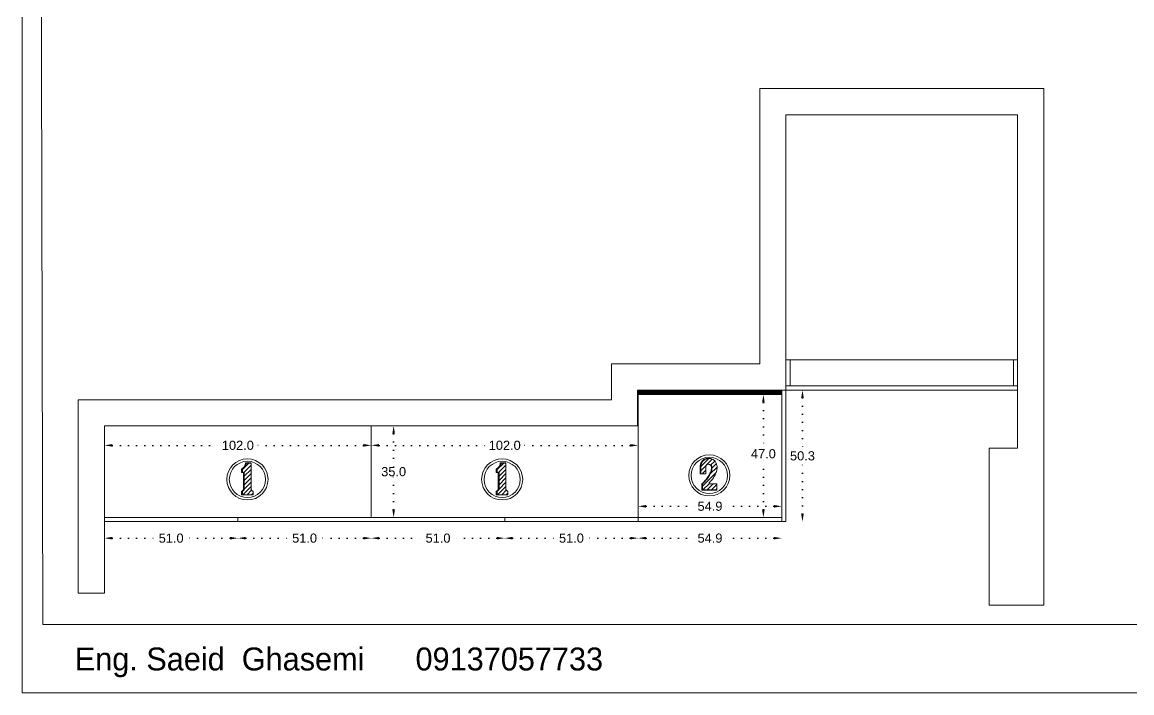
# Model space of a CAD drawing. Header units: inches. Extents: x 168 to 5693, y 62 to 1947.
# Drawn here: x 2000.8 to 2424.9, y 243.8 to 500.2 of the extents above; entities that cross this region are included whole.
import ezdxf

# ---------------------------------------------------------------- set-up
doc = ezdxf.new("R2010")
doc.units = ezdxf.units.IN
doc.header["$MEASUREMENT"] = 0
doc.linetypes.add('ACAD_ISO07W100', pattern=[3, 0, -3])
doc.styles.get("Standard").update_dxf_attribs({"font": 'arial.ttf'})
doc.dimstyles.get("Standard").update_dxf_attribs({"dimtxt": 3.5, "dimasz": 3, "dimexe": 0.18, "dimexo": 0.0625, "dimgap": 0.09, "dimtad": 0, "dimtih": 1, "dimtoh": 1, "dimdec": 1, "dimzin": 0, "dimdsep": 46, "dimtxsty": 'Standard', "dimcen": 0.09, "dimse1": 1, "dimse2": 1, "dimadec": 0, "dimazin": 0, "dimtfac": 1, "dimtdec": 1, "dimtofl": 0, "dimtmove": 0, "dimatfit": 3, "dimfxl": 1, "dimtolj": 1, "dimtzin": 0, "dimarcsym": 0})

# ---------------------------------------------------------------- blocks, each defined once
blk = doc.blocks.new('*D60')
at = {"color": 0, "linetype": 'ACAD_ISO07W100', "lineweight": -2, "transparency": 16777216}
for p, q in [((2239.19, 315.09), (2259, 315.09)), ((2288.09, 315.09), (2268.28, 315.09))]:
    blk.add_line(p, q, dxfattribs=at)
at = {"color": 0, "transparency": 16777216}
for points in [[(2239.19, 315.59), (2239.19, 314.59), (2236.19, 315.09)], [(2288.09, 315.59), (2288.09, 314.59), (2291.09, 315.09)]]:
    blk.add_solid(points, dxfattribs=at)
at = {"layer": 'Defpoints', "color": 0, "transparency": 16777216}
for p in [(2236.19, 315.09), (2236.19, 309.21), (2291.09, 309.21)]:
    blk.add_point(p, dxfattribs=at)
at = {"color": 0, "lineweight": 20, "transparency": 16777216, "insert": (2263.64, 315.09), "char_height": 3.5, "attachment_point": 5}
blk.add_mtext('\\A1;54.9', dxfattribs=at)
blk = doc.blocks.new('*D57')
at = {"color": 0, "linetype": 'ACAD_ISO07W100', "lineweight": -2, "transparency": 16777216}
for p, q in [((2035.19, 338.39), (2077.36, 338.39)), ((2131.19, 338.39), (2089.01, 338.39))]:
    blk.add_line(p, q, dxfattribs=at)
at = {"color": 0, "transparency": 16777216}
for points in [[(2035.19, 338.89), (2035.19, 337.89), (2032.19, 338.39)], [(2131.19, 338.89), (2131.19, 337.89), (2134.19, 338.39)]]:
    blk.add_solid(points, dxfattribs=at)
at = {"layer": 'Defpoints', "color": 0, "transparency": 16777216}
for p in [(2032.19, 345.81), (2134.19, 345.81), (2032.19, 338.39)]:
    blk.add_point(p, dxfattribs=at)
at = {"color": 0, "lineweight": 20, "transparency": 16777216, "insert": (2083.19, 338.39), "char_height": 3.5, "attachment_point": 5}
blk.add_mtext('\\A1;102.0', dxfattribs=at)
blk = doc.blocks.new('*D51')
at = {"color": 0, "linetype": 'ACAD_ISO07W100', "lineweight": -2, "transparency": 16777216}
for p, q in [((2137.19, 338.39), (2179.36, 338.39)), ((2233.19, 338.39), (2191.01, 338.39))]:
    blk.add_line(p, q, dxfattribs=at)
at = {"color": 0, "transparency": 16777216}
for points in [[(2137.19, 338.89), (2137.19, 337.89), (2134.19, 338.39)], [(2233.19, 338.89), (2233.19, 337.89), (2236.19, 338.39)]]:
    blk.add_solid(points, dxfattribs=at)
at = {"layer": 'Defpoints', "color": 0, "transparency": 16777216}
for p in [(2134.19, 345.81), (2236.19, 345.81), (2236.19, 338.39)]:
    blk.add_point(p, dxfattribs=at)
at = {"color": 0, "lineweight": 20, "transparency": 16777216, "insert": (2185.19, 338.39), "char_height": 3.5, "attachment_point": 5}
blk.add_mtext('\\A1;102.0', dxfattribs=at)
blk = doc.blocks.new('*D52')
at = {"color": 0, "linetype": 'ACAD_ISO07W100', "lineweight": -2, "transparency": 16777216}
for p, q in [((2035.19, 302.9), (2053.06, 302.9)), ((2080.19, 302.9), (2062.32, 302.9))]:
    blk.add_line(p, q, dxfattribs=at)
at = {"color": 0, "transparency": 16777216}
for points in [[(2035.19, 303.4), (2035.19, 302.4), (2032.19, 302.9)], [(2080.19, 303.4), (2080.19, 302.4), (2083.19, 302.9)]]:
    blk.add_solid(points, dxfattribs=at)
at = {"layer": 'Defpoints', "color": 0, "transparency": 16777216}
for p in [(2083.19, 309.21), (2083.19, 302.9), (2032.19, 281.91)]:
    blk.add_point(p, dxfattribs=at)
at = {"color": 0, "lineweight": 20, "transparency": 16777216, "insert": (2057.69, 302.9), "char_height": 3.5, "attachment_point": 5}
blk.add_mtext('\\A1;51.0', dxfattribs=at)
blk = doc.blocks.new('*D53')
at = {"color": 0, "linetype": 'ACAD_ISO07W100', "lineweight": -2, "transparency": 16777216}
for p, q in [((2086.19, 302.9), (2104.06, 302.9)), ((2131.19, 302.9), (2113.32, 302.9))]:
    blk.add_line(p, q, dxfattribs=at)
at = {"color": 0, "transparency": 16777216}
for points in [[(2086.19, 303.4), (2086.19, 302.4), (2083.19, 302.9)], [(2131.19, 303.4), (2131.19, 302.4), (2134.19, 302.9)]]:
    blk.add_solid(points, dxfattribs=at)
at = {"layer": 'Defpoints', "color": 0, "transparency": 16777216}
for p in [(2134.19, 310.81), (2083.19, 309.21), (2134.19, 302.9)]:
    blk.add_point(p, dxfattribs=at)
at = {"color": 0, "lineweight": 20, "transparency": 16777216, "insert": (2108.69, 302.9), "char_height": 3.5, "attachment_point": 5}
blk.add_mtext('\\A1;51.0', dxfattribs=at)
blk = doc.blocks.new('*D54')
at = {"color": 0, "linetype": 'ACAD_ISO07W100', "lineweight": -2, "transparency": 16777216}
for p, q in [((2137.19, 302.9), (2155.06, 302.9)), ((2182.19, 302.9), (2164.32, 302.9))]:
    blk.add_line(p, q, dxfattribs=at)
at = {"color": 0, "transparency": 16777216}
for points in [[(2137.19, 303.4), (2137.19, 302.4), (2134.19, 302.9)], [(2182.19, 303.4), (2182.19, 302.4), (2185.19, 302.9)]]:
    blk.add_solid(points, dxfattribs=at)
at = {"layer": 'Defpoints', "color": 0, "transparency": 16777216}
for p in [(2134.19, 310.81), (2185.19, 309.21), (2185.19, 302.9)]:
    blk.add_point(p, dxfattribs=at)
at = {"color": 0, "lineweight": 20, "transparency": 16777216, "insert": (2159.69, 302.9), "char_height": 3.5, "attachment_point": 5}
blk.add_mtext('\\A1;51.0', dxfattribs=at)
blk = doc.blocks.new('*D55')
at = {"color": 0, "linetype": 'ACAD_ISO07W100', "lineweight": -2, "transparency": 16777216}
for p, q in [((2188.19, 302.9), (2206.06, 302.9)), ((2233.19, 302.9), (2215.32, 302.9))]:
    blk.add_line(p, q, dxfattribs=at)
at = {"color": 0, "transparency": 16777216}
for points in [[(2188.19, 303.4), (2188.19, 302.4), (2185.19, 302.9)], [(2233.19, 303.4), (2233.19, 302.4), (2236.19, 302.9)]]:
    blk.add_solid(points, dxfattribs=at)
at = {"layer": 'Defpoints', "color": 0, "transparency": 16777216}
for p in [(2185.19, 309.21), (2236.19, 309.21), (2236.19, 302.9)]:
    blk.add_point(p, dxfattribs=at)
at = {"color": 0, "lineweight": 20, "transparency": 16777216, "insert": (2210.69, 302.9), "char_height": 3.5, "attachment_point": 5}
blk.add_mtext('\\A1;51.0', dxfattribs=at)
blk = doc.blocks.new('*D56')
at = {"color": 0, "linetype": 'ACAD_ISO07W100', "lineweight": -2, "transparency": 16777216}
for p, q in [((2239.19, 302.9), (2259, 302.9)), ((2288.09, 302.9), (2268.28, 302.9))]:
    blk.add_line(p, q, dxfattribs=at)
at = {"color": 0, "transparency": 16777216}
for points in [[(2239.19, 303.4), (2239.19, 302.4), (2236.19, 302.9)], [(2288.09, 303.4), (2288.09, 302.4), (2291.09, 302.9)]]:
    blk.add_solid(points, dxfattribs=at)
at = {"layer": 'Defpoints', "color": 0, "transparency": 16777216}
for p in [(2236.19, 309.21), (2291.09, 309.21), (2291.09, 302.9)]:
    blk.add_point(p, dxfattribs=at)
at = {"color": 0, "lineweight": 20, "transparency": 16777216, "insert": (2263.64, 302.9), "char_height": 3.5, "attachment_point": 5}
blk.add_mtext('\\A1;54.9', dxfattribs=at)
blk = doc.blocks.new('*D58')
at = {"color": 0, "linetype": 'ACAD_ISO07W100', "lineweight": -2, "transparency": 16777216}
for p, q in [((2284.05, 354.81), (2284.05, 337.04)), ((2284.05, 313.81), (2284.05, 333.29))]:
    blk.add_line(p, q, dxfattribs=at)
at = {"color": 0, "transparency": 16777216}
for points in [[(2283.55, 354.81), (2284.55, 354.81), (2284.05, 357.81)], [(2283.55, 313.81), (2284.55, 313.81), (2284.05, 310.81)]]:
    blk.add_solid(points, dxfattribs=at)
at = {"layer": 'Defpoints', "color": 0, "transparency": 16777216}
for p in [(2284.05, 357.81), (2291.09, 357.81), (2291.09, 310.81)]:
    blk.add_point(p, dxfattribs=at)
at = {"color": 0, "lineweight": 20, "transparency": 16777216, "insert": (2284.05, 335.16), "char_height": 3.5, "attachment_point": 5}
blk.add_mtext('\\A1;47.0', dxfattribs=at)
blk = doc.blocks.new('*D59')
at = {"color": 0, "linetype": 'ACAD_ISO07W100', "lineweight": -2, "transparency": 16777216}
for p, q in [((2298.99, 356.51), (2298.99, 336.24)), ((2298.99, 312.21), (2298.99, 332.48))]:
    blk.add_line(p, q, dxfattribs=at)
at = {"color": 0, "transparency": 16777216}
for points in [[(2298.49, 356.51), (2299.49, 356.51), (2298.99, 359.51)], [(2298.49, 312.21), (2299.49, 312.21), (2298.99, 309.21)]]:
    blk.add_solid(points, dxfattribs=at)
at = {"layer": 'Defpoints', "color": 0, "transparency": 16777216}
for p in [(2292.69, 359.51), (2292.69, 309.21), (2298.99, 309.21)]:
    blk.add_point(p, dxfattribs=at)
at = {"color": 0, "lineweight": 20, "transparency": 16777216, "insert": (2298.99, 334.36), "char_height": 3.5, "attachment_point": 5}
blk.add_mtext('\\A1;50.3', dxfattribs=at)
blk = doc.blocks.new('*D147')
at = {"color": 0, "linetype": 'ACAD_ISO07W100', "lineweight": -2, "transparency": 16777216}
for p, q in [((2548, 342.81), (2548, 335.19)), ((2548, 323.81), (2548, 331.44))]:
    blk.add_line(p, q, dxfattribs=at)
at = {"color": 0, "transparency": 16777216}
for points in [[(2547.5, 342.81), (2548.5, 342.81), (2548, 345.81)], [(2547.5, 323.81), (2548.5, 323.81), (2548, 320.81)]]:
    blk.add_solid(points, dxfattribs=at)
at = {"layer": 'Defpoints', "color": 0, "transparency": 16777216}
for p in [(2032.19, 345.81), (2548, 345.81), (2451.23, 320.81)]:
    blk.add_point(p, dxfattribs=at)
at = {"color": 0, "lineweight": 20, "transparency": 16777216, "insert": (2548, 333.31), "char_height": 3.5, "attachment_point": 5}
blk.add_mtext('\\A1;25.0', dxfattribs=at)
blk = doc.blocks.new('*D148')
at = {"color": 0, "linetype": 'ACAD_ISO07W100', "lineweight": -2, "transparency": 16777216}
for p, q in [((2142.73, 342.81), (2142.73, 330.19)), ((2142.73, 313.81), (2142.73, 326.43))]:
    blk.add_line(p, q, dxfattribs=at)
at = {"color": 0, "transparency": 16777216}
for points in [[(2142.23, 342.81), (2143.23, 342.81), (2142.73, 345.81)], [(2142.23, 313.81), (2143.23, 313.81), (2142.73, 310.81)]]:
    blk.add_solid(points, dxfattribs=at)
at = {"layer": 'Defpoints', "color": 0, "transparency": 16777216}
for p in [(2134.09, 345.81), (2134.19, 310.81), (2142.73, 310.81)]:
    blk.add_point(p, dxfattribs=at)
at = {"color": 0, "lineweight": 20, "transparency": 16777216, "insert": (2142.73, 328.31), "char_height": 3.5, "attachment_point": 5}
blk.add_mtext('\\A1;35.0', dxfattribs=at)

msp = doc.modelspace()

# ---------------------------------------------------------------- hatches: boundary and pattern name
at = {"lineweight": 20}
h = msp.add_hatch(dxfattribs=at)
h.set_pattern_fill('ANSI31', color=256)
h.set_pattern_definition([(45, (725.89269, 0), (-0.088388348, 0.088388348), [])])
h.paths.add_polyline_path([(2291.09, 359.51), (2235.99, 359.51), (2235.99, 345.81), (2236.19, 345.81), (2236.19, 357.81), (2291.09, 357.81)])
h = msp.add_hatch(dxfattribs=at)
h.set_pattern_fill('ANSI31', color=256, scale=9.218651)
h.set_pattern_definition([(45, (1339.0699, 870.6544), (-0.8148213, 0.8148213), [])])
h.paths.add_polyline_path([(2088.84, 320.9), (2088.75, 320.95), (2088.66, 321), (2088.58, 321.06), (2088.51, 321.13), (2088.45, 321.21), (2088.4, 321.3), (2088.36, 321.39), (2088.33, 321.49), (2088.31, 321.59), (2088.31, 321.69), (2088.31, 331.61), (2086.45, 331.61), (2086.42, 331.38), (2086.37, 331.15), (2086.3, 330.93), (2086.22, 330.71), (2086.11, 330.5), (2085.99, 330.3), (2085.85, 330.12), (2085.7, 329.94), (2085.53, 329.78), (2085.34, 329.63), (2085.15, 329.51), (2084.94, 329.39), (2084.94, 327.99), (2085.35, 327.99), (2085.66, 327.97), (2085.66, 321.73), (2085.64, 321.63), (2085.62, 321.53), (2085.59, 321.44), (2085.55, 321.36), (2085.49, 321.27), (2085.43, 321.2), (2085.37, 321.13), (2085.29, 321.06), (2085.21, 321.01), (2085.13, 320.96), (2085.04, 320.93), (2084.94, 320.9), (2084.94, 319.47), (2089.03, 319.47), (2089.03, 320.85), (2088.93, 320.87)])
h = msp.add_hatch(dxfattribs=at)
h.set_pattern_fill('ANSI31', color=256, scale=9.218651)
h.set_pattern_definition([(45, (1436.4223, 870.6544), (-0.8148213, 0.8148213), [])])
h.paths.add_polyline_path([(2186.19, 320.9), (2186.1, 320.95), (2186.01, 321), (2185.94, 321.06), (2185.87, 321.13), (2185.8, 321.21), (2185.75, 321.3), (2185.71, 321.39), (2185.68, 321.49), (2185.67, 321.59), (2185.66, 321.69), (2185.66, 331.61), (2183.8, 331.61), (2183.77, 331.38), (2183.72, 331.15), (2183.66, 330.93), (2183.57, 330.71), (2183.46, 330.5), (2183.34, 330.3), (2183.2, 330.12), (2183.05, 329.94), (2182.88, 329.78), (2182.7, 329.63), (2182.5, 329.51), (2182.3, 329.39), (2182.3, 327.99), (2182.7, 327.99), (2183.01, 327.97), (2183.01, 321.73), (2183, 321.63), (2182.97, 321.53), (2182.94, 321.44), (2182.9, 321.36), (2182.85, 321.27), (2182.79, 321.2), (2182.72, 321.13), (2182.65, 321.06), (2182.56, 321.01), (2182.48, 320.96), (2182.39, 320.93), (2182.3, 320.9), (2182.3, 319.47), (2186.38, 319.47), (2186.38, 320.85), (2186.28, 320.87)])
h = msp.add_hatch(dxfattribs=at)
h.set_pattern_fill('ANSI31', color=256, scale=9.218651)
h.set_pattern_definition([(45, (1534.3574, 872.4042), (-0.8148213, 0.8148213), [])])
h.paths.add_polyline_path([(2266.32, 323.68), (2263.28, 323.68), (2263.28, 324.04), (2263.59, 324.33), (2263.88, 324.64), (2264.17, 324.96), (2264.44, 325.29), (2264.7, 325.64), (2264.94, 325.99), (2265.17, 326.35), (2265.38, 326.72), (2265.58, 327.1), (2265.76, 327.49), (2265.93, 327.89), (2265.98, 328.04), (2266.08, 328.29), (2266.16, 328.54), (2266.23, 328.8), (2266.28, 329.06), (2266.32, 329.32), (2266.35, 329.58), (2266.36, 329.85), (2266.36, 330.11), (2266.34, 330.38), (2266.32, 330.64), (2266.06, 331.54), (2265.56, 332.32), (2264.86, 332.94), (2264.1, 333.29), (2263.3, 333.4), (2262.39, 333.27), (2261.55, 332.89), (2260.85, 332.28), (2260.36, 331.5), (2260.11, 330.61), (2260.11, 329.69), (2260.11, 327.56), (2262.02, 327.56), (2262.02, 330.36), (2262.2, 330.69), (2262.44, 330.93), (2262.75, 331.09), (2263.09, 331.14), (2263.3, 331.1), (2263.43, 331.09), (2263.43, 331.08), (2263.64, 331.05), (2263.94, 330.9), (2264.19, 330.66), (2264.35, 330.36), (2264.41, 330.02), (2264.41, 329.81), (2264.4, 329.59), (2264.38, 329.38), (2264.35, 329.17), (2264.3, 328.95), (2264.25, 328.74), (2264.19, 328.54), (2264.12, 328.33), (2264.04, 328.14), (2263.95, 327.94), (2263.85, 327.72), (2263.64, 327.3), (2263.42, 326.9), (2263.18, 326.5), (2262.93, 326.12), (2262.66, 325.74), (2262.38, 325.38), (2262.09, 325.02), (2261.78, 324.68), (2261.46, 324.34), (2261.13, 324.02), (2260.78, 323.72), (2260.78, 321.37), (2266.32, 321.37)])

# ---------------------------------------------------------------- linework, layer by layer
for p, q in [((2391.19, 474.81), (2282.69, 474.81)), ((2282.69, 474.81), (2282.69, 369.51)), ((2391.19, 277.31), (2391.19, 474.81)), ((2381.19, 464.81), (2292.69, 464.81)), ((2292.69, 464.81), (2292.69, 359.51)), ((2381.19, 337.31), (2381.19, 464.81)), ((2282.69, 369.51), (2225.99, 369.51)), ((2225.99, 369.51), (2225.99, 355.81)), ((2292.69, 371.11), (2381.19, 371.11)), ((2294.29, 371.11), (2294.29, 361.11)), ((2379.59, 361.11), (2379.59, 371.11)), ((2292.69, 361.11), (2381.19, 361.11)), ((2292.69, 359.51), (2235.99, 359.51)), ((2235.99, 359.51), (2235.99, 345.81)), ((2236.19, 345.81), (2236.19, 357.81)), ((2236.19, 357.81), (2291.09, 357.81)), ((2291.09, 359.51), (2291.09, 309.21)), ((2292.69, 359.51), (2381.19, 359.51)), ((2292.69, 359.51), (2292.69, 309.21)), ((2225.99, 355.81), (2022.19, 355.81)), ((2022.19, 355.81), (2022.19, 281.91)), ((2235.99, 345.81), (2032.19, 345.81)), ((2032.19, 345.81), (2032.19, 281.91)), ((2134.19, 310.81), (2134.19, 345.81)), ((2235.99, 345.81), (2236.19, 345.81)), ((2236.19, 345.81), (2236.19, 309.21)), ((2370.39, 337.31), (2381.19, 337.31)), ((2370.39, 337.31), (2370.39, 277.31)), ((2084.94, 329.39), (2084.94, 327.99)), ((2182.3, 329.39), (2182.3, 327.99)), ((2084.94, 319.47), (2089.03, 319.47)), ((2182.3, 319.47), (2186.38, 319.47)), ((2236.19, 310.81), (2032.19, 310.81)), ((2083.19, 310.81), (2083.19, 309.21)), ((2185.19, 310.81), (2185.19, 309.21)), ((2236.19, 310.81), (2291.09, 310.81)), ((2292.69, 309.21), (2032.19, 309.21)), ((2032.19, 281.91), (2022.19, 281.91)), ((2370.39, 277.31), (2391.19, 277.31))]:
    msp.add_line(p, q, dxfattribs=at)
for points in [[(2000.76, 243.76), (2848.97, 243.76), (2848.97, 843.51), (2000.76, 843.51)], [(2008.71, 269.88), (2840.79, 269.88), (2839.44, 810.83), (2007.37, 810.83)]]:
    msp.add_lwpolyline(points, close=True, dxfattribs=at)
for points in [[(2084.63, 319.41), (2089.03, 319.41), (2089.03, 319.47), (2089.03, 320.85), (2088.93, 320.87), (2088.84, 320.9), (2088.75, 320.95), (2088.66, 321), (2088.58, 321.06), (2088.51, 321.13), (2088.45, 321.21), (2088.4, 321.3), (2088.36, 321.39), (2088.33, 321.49), (2088.31, 321.59), (2088.31, 321.69), (2088.31, 331.61), (2088.31, 331.67), (2086.14, 331.67), (2086.12, 331.44), (2086.07, 331.2), (2086, 330.98), (2085.91, 330.76), (2085.81, 330.55), (2085.68, 330.35), (2085.54, 330.16), (2085.39, 329.98), (2085.22, 329.82), (2085.03, 329.67), (2084.83, 329.54), (2084.63, 329.43), (2084.63, 327.99), (2084.94, 327.99), (2085.35, 327.99), (2085.35, 321.69), (2085.34, 321.59), (2085.31, 321.49), (2085.28, 321.4), (2085.24, 321.31), (2085.18, 321.23), (2085.12, 321.15), (2085.06, 321.08), (2084.98, 321.02), (2084.9, 320.96), (2084.81, 320.92), (2084.72, 320.88), (2084.63, 320.85), (2084.63, 319.41), (2084.94, 319.47), (2084.94, 320.9), (2085.04, 320.93), (2085.13, 320.96), (2085.21, 321.01), (2085.29, 321.06), (2085.37, 321.13), (2085.43, 321.2), (2085.49, 321.27), (2085.55, 321.36), (2085.59, 321.44), (2085.62, 321.53), (2085.64, 321.63), (2085.66, 321.73), (2085.66, 327.97), (2085.35, 327.99)], [(2084.63, 329.43), (2084.94, 329.39), (2085.15, 329.51), (2085.34, 329.63), (2085.53, 329.78), (2085.7, 329.94), (2085.85, 330.12), (2085.99, 330.3), (2086.11, 330.5), (2086.22, 330.71), (2086.3, 330.93), (2086.37, 331.15), (2086.42, 331.38), (2086.45, 331.61)], [(2086.14, 331.67), (2086.45, 331.61), (2088.31, 331.61)], [(2181.98, 319.41), (2186.38, 319.41), (2186.38, 319.47), (2186.38, 320.85), (2186.28, 320.87), (2186.19, 320.9), (2186.1, 320.95), (2186.01, 321), (2185.94, 321.06), (2185.87, 321.13), (2185.8, 321.21), (2185.75, 321.3), (2185.71, 321.39), (2185.68, 321.49), (2185.67, 321.59), (2185.66, 321.69), (2185.66, 331.61), (2185.66, 331.67), (2183.5, 331.67), (2183.47, 331.44), (2183.42, 331.2), (2183.35, 330.98), (2183.27, 330.76), (2183.16, 330.55), (2183.04, 330.35), (2182.9, 330.16), (2182.74, 329.98), (2182.57, 329.82), (2182.38, 329.67), (2182.19, 329.54), (2181.98, 329.43), (2181.98, 327.99), (2182.3, 327.99), (2182.7, 327.99), (2182.7, 321.69), (2182.69, 321.59), (2182.66, 321.49), (2182.63, 321.4), (2182.59, 321.31), (2182.54, 321.23), (2182.48, 321.15), (2182.41, 321.08), (2182.33, 321.02), (2182.25, 320.96), (2182.16, 320.92), (2182.07, 320.88), (2181.98, 320.85), (2181.98, 319.41), (2182.3, 319.47), (2182.3, 320.9), (2182.39, 320.93), (2182.48, 320.96), (2182.56, 321.01), (2182.65, 321.06), (2182.72, 321.13), (2182.79, 321.2), (2182.85, 321.27), (2182.9, 321.36), (2182.94, 321.44), (2182.97, 321.53), (2183, 321.63), (2183.01, 321.73), (2183.01, 327.97), (2182.7, 327.99)], [(2181.98, 329.43), (2182.3, 329.39), (2182.5, 329.51), (2182.7, 329.63), (2182.88, 329.78), (2183.05, 329.94), (2183.2, 330.12), (2183.34, 330.3), (2183.46, 330.5), (2183.57, 330.71), (2183.66, 330.93), (2183.72, 331.15), (2183.77, 331.38), (2183.8, 331.61)], [(2183.5, 331.67), (2183.8, 331.61), (2185.66, 331.61)], [(2259.87, 327.56), (2259.87, 329.71), (2259.86, 330.64), (2260.12, 331.54), (2260.62, 332.32), (2261.32, 332.94), (2262.17, 333.33), (2263.09, 333.46), (2264.01, 333.33), (2264.1, 333.29), (2264.86, 332.94), (2265.56, 332.32), (2266.06, 331.54), (2266.32, 330.64), (2266.34, 330.38), (2266.36, 330.11), (2266.36, 329.85), (2266.35, 329.58), (2266.32, 329.32), (2266.28, 329.06), (2266.23, 328.8), (2266.16, 328.54), (2266.08, 328.29), (2265.98, 328.04), (2265.93, 327.89), (2265.76, 327.49), (2265.58, 327.1), (2265.38, 326.72), (2265.17, 326.35), (2264.94, 325.99), (2264.7, 325.64), (2264.44, 325.29), (2264.17, 324.96), (2263.88, 324.64), (2263.59, 324.33), (2263.28, 324.04), (2263.28, 323.68), (2266.32, 323.68), (2266.32, 321.37), (2266.32, 321.31), (2260.55, 321.31)], [(2259.87, 327.56), (2260.11, 327.56), (2262.02, 327.56), (2262.02, 330.29), (2262.03, 330.39), (2262.2, 330.69), (2262.44, 330.93), (2262.75, 331.09), (2263.09, 331.14), (2263.3, 331.1), (2263.43, 331.09), (2263.43, 331.08)], [(2260.11, 327.56), (2260.11, 329.69), (2260.11, 330.61), (2260.36, 331.5), (2260.85, 332.28), (2261.55, 332.89), (2262.39, 333.27), (2263.3, 333.4), (2264.1, 333.29)], [(2263.98, 330.69), (2263.74, 330.93), (2263.43, 331.08), (2263.64, 331.05), (2263.94, 330.9), (2264.19, 330.66), (2264.35, 330.36), (2264.41, 330.02), (2264.41, 329.81), (2264.4, 329.59), (2264.38, 329.38), (2264.35, 329.17), (2264.3, 328.95), (2264.25, 328.74), (2264.19, 328.54), (2264.12, 328.33), (2264.04, 328.14), (2263.95, 327.94), (2263.85, 327.72), (2263.64, 327.3), (2263.42, 326.9), (2263.18, 326.5), (2262.93, 326.12), (2262.66, 325.74), (2262.38, 325.38), (2262.09, 325.02), (2261.78, 324.68), (2261.46, 324.34), (2261.13, 324.02), (2260.78, 323.72)], [(2263.98, 330.69), (2264.14, 330.39), (2264.21, 330.05), (2264.21, 329.83), (2264.2, 329.61), (2264.18, 329.4), (2264.14, 329.18), (2264.1, 328.97), (2264.05, 328.76), (2263.99, 328.55), (2263.92, 328.34), (2263.83, 328.14), (2263.74, 327.94), (2263.64, 327.72), (2263.43, 327.3), (2263.21, 326.89), (2262.97, 326.49), (2262.71, 326.1), (2262.44, 325.72), (2262.16, 325.35), (2261.86, 325), (2261.55, 324.65), (2261.23, 324.31), (2260.89, 323.99), (2260.55, 323.68), (2260.55, 321.31), (2260.78, 321.37), (2266.32, 321.37)], [(2260.55, 323.68), (2260.78, 323.72), (2260.78, 321.37)]]:
    msp.add_lwpolyline(points, dxfattribs=at)
for centre, radius in [((2086.86, 325.36), 7.86), ((2086.86, 325.36), 6.94), ((2184.21, 325.36), 7.86), ((2184.21, 325.36), 6.94), ((2263.39, 326.89), 7.86), ((2263.39, 326.89), 6.94)]:
    msp.add_circle(centre, radius, dxfattribs=at)

# ---------------------------------------------------------------- texts
at = {"lineweight": 20, "insert": (1985.8, 261.08), "char_height": 8.7619, "attachment_point": 1}
msp.add_mtext_dynamic_manual_height_columns('{\\fPlantagenet Cherokee|b0|i0|c0|p18;^IEng. Saeid  Ghasemi      09137057733}', width=387.0247, gutter_width=43.28, heights=[0], dxfattribs=at)

# ---------------------------------------------------------------- dimensions: what is measured, and where the dimension line sits
at = {"lineweight": 20}
for base, p1, p2, angle, picture, middle in [((2284.05, 357.81), (2291.09, 310.81), (2291.09, 357.81), 270, '*D58', (2284.05, 335.16)), ((2548, 345.81), (2451.23, 320.81), (2032.19, 345.81), 90, '*D147', (2548, 333.31))]:
    dim = msp.add_linear_dim(base=base, p1=p1, p2=p2, angle=angle, dimstyle='Standard', dxfattribs=at)
    dim.commit()
    dim.dimension.update_dxf_attribs({"geometry": picture, "text_midpoint": middle, "dimtype": 160})
for base, p1, p2, picture, middle in [((2298.99, 309.21), (2292.69, 359.51), (2292.69, 309.21), '*D59', (2298.99, 334.36)), ((2142.73, 310.81), (2134.09, 345.81), (2134.19, 310.81), '*D148', (2142.73, 328.31))]:
    dim = msp.add_linear_dim(base=base, p1=p1, p2=p2, angle=90, dimstyle='Standard', dxfattribs=at)
    dim.commit()
    dim.dimension.update_dxf_attribs({"geometry": picture, "text_midpoint": middle})
for base, p1, p2, picture, middle in [((2032.19, 338.39), (2134.19, 345.81), (2032.19, 345.81), '*D57', (2083.19, 338.39)), ((2236.19, 338.39), (2134.19, 345.81), (2236.19, 345.81), '*D51', (2185.19, 338.39)), ((2236.19, 315.09), (2291.09, 309.21), (2236.19, 309.21), '*D60', (2263.64, 315.09)), ((2134.19, 302.9), (2083.19, 309.21), (2134.19, 310.81), '*D53', (2108.69, 302.9)), ((2185.19, 302.9), (2134.19, 310.81), (2185.19, 309.21), '*D54', (2159.69, 302.9)), ((2083.19, 302.9), (2032.19, 281.91), (2083.19, 309.21), '*D52', (2057.69, 302.9)), ((2236.19, 302.9), (2185.19, 309.21), (2236.19, 309.21), '*D55', (2210.69, 302.9)), ((2291.09, 302.9), (2236.19, 309.21), (2291.09, 309.21), '*D56', (2263.64, 302.9))]:
    dim = msp.add_linear_dim(base=base, p1=p1, p2=p2, dimstyle='Standard', dxfattribs=at)
    dim.commit()
    dim.dimension.update_dxf_attribs({"geometry": picture, "text_midpoint": middle})

doc.saveas('drawing.dxf')
